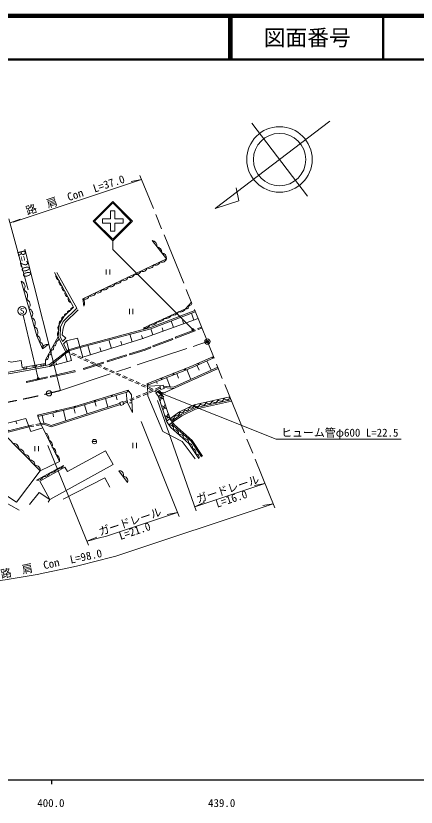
# Model space of a CAD drawing. Units: millimetres, scale not verified. Extents: x 40000 to 680000, y 20000 to 380000.
# Drawn here: x 459804 to 551588, y 198715 to 380000 of the extents above; entities that cross this region are included whole.
import ezdxf
from ezdxf.enums import TextEntityAlignment as Align

# ---------------------------------------------------------------- set-up
doc = ezdxf.new("R2010")
doc.units = ezdxf.units.MM
doc.header["$LTSCALE"] = 1000
doc.header["$PDMODE"] = 32
doc.header["$PDSIZE"] = 500
doc.linetypes.add('CHAIN', pattern=[18.5, 12, -1.5, 3.5, -1.5])
for name, color, linetype, lineweight in [('M-BGD', 7, 'Continuous', 13), ('M-BMK', 2, 'CHAIN', 13), ('M-BMK-SRVR', 3, 'Continuous', 13), ('M-STR-HTXT', 7, 'Continuous', 13), ('M-STR-STRC', 7, 'Continuous', 13), ('M-TTL', 2, 'Continuous', 140), ('M-TTL-BAND', 7, 'Continuous', 25), ('M-TTL-LINE', 7, 'Continuous', 50)]:
    doc.layers.add(name, color=color, linetype=linetype, lineweight=lineweight)
doc.layers.add('M-OTRS', color=6, linetype='Continuous')
doc.layers.add('M-TTL-TXT', color=7, linetype='Continuous')
doc.styles.add('ＭＳ ゴシック', font='')
doc.styles.get('ＭＳ ゴシック').set_extended_font_data('MS Gothic')

msp = doc.modelspace()

# ---------------------------------------------------------------- hatches: boundary and pattern name
at = {"layer": 'M-BGD'}
for points in [[(504840, 301829), (505114, 301950, -1)], [(498420, 299065), (498699, 299175, -1)], [(501468, 300339), (501742, 300460, -1)], [(495765, 298019), (496044, 298129, -1)], [(489859, 295694), (490139, 295804, -1)], [(493077, 296961), (493356, 297071, -1)], [(485333, 294133), (485621, 294219, -0.41421), (485520, 294032, -0.41421)], [(477785, 291869), (478072, 291955, -0.41421), (477972, 291768, -0.41421)], [(481668, 293033), (481955, 293120, -0.41421), (481854, 292933, -0.41421)], [(473202, 290504), (473494, 290573, -0.41421), (473383, 290392, -0.41421)], [(464756, 288517), (465048, 288586, -0.41421), (464937, 288405, -0.41421)], [(468906, 289493), (469198, 289562, -0.41421), (469087, 289382, -0.41421)]]:
    msp.add_hatch(color=256, dxfattribs=at).paths.add_polyline_path(points)
at = {"layer": 'M-STR-HTXT'}
for points in [[(500603, 308230, -1), (500164, 307991, -1)], [(465063, 297100, -1), (464796, 296677, -0.41421), (464718, 297021, -0.41421)]]:
    msp.add_hatch(color=256, dxfattribs=at).paths.add_polyline_path(points)

# ---------------------------------------------------------------- linework, layer by layer
at = {"layer": 'M-BGD'}
for p, q in [((473762, 313024), (469243, 321235)), ((480546, 321906), (480546, 320706)), ((481346, 321906), (481346, 320706)), ((485853, 312884), (485853, 311684)), ((486653, 312884), (486653, 311684)), ((500645, 310297), (500073, 311873)), ((495945, 308591), (495399, 310097)), ((498295, 309444), (498009, 310232)), ((491245, 306886), (490724, 308323)), ((493595, 307739), (493322, 308492)), ((469542, 306451), (471307, 303044)), ((486508, 305290), (485967, 307049)), ((488895, 306034), (488634, 306752)), ((471284, 306150), (470520, 305360)), ((471392, 305542), (470754, 304883)), ((471574, 303253), (470754, 304883)), ((481729, 303820), (481135, 305753)), ((484119, 304555), (483848, 305434)), ((467493, 299676), (471988, 303228)), ((467534, 300090), (471913, 303518)), ((471307, 303044), (471944, 302759)), ((471574, 303253), (472219, 302965)), ((471913, 303518), (474473, 304279)), ((471988, 303228), (474558, 303991)), ((476950, 302350), (476302, 304458)), ((479340, 303085), (479042, 304052)), ((472542, 301077), (467493, 299676)), ((471578, 300810), (471101, 302527)), ((472492, 302515), (473405, 302108)), ((472767, 302721), (473680, 302314)), ((473953, 301863), (474867, 301456)), ((474228, 302069), (475141, 301662)), ((475415, 301211), (476328, 300804)), ((475689, 301417), (476603, 301010)), ((503613, 300959), (504561, 298814)), ((504840, 301829), (505114, 301950)), ((462369, 299596), (461393, 299428)), ((464606, 299981), (463630, 299813)), ((466372, 300285), (465396, 300117)), ((466601, 299921), (467534, 300090)), ((469169, 300141), (469069, 300502)), ((476876, 300560), (477789, 300152)), ((477150, 300766), (478064, 300358)), ((478337, 299908), (479250, 299501)), ((478612, 300114), (479525, 299707)), ((479798, 299256), (480711, 298849)), ((480073, 299462), (480986, 299055)), ((493315, 293381), (506217, 299236)), ((495971, 294916), (506104, 299514)), ((498420, 299065), (498699, 299175)), ((501326, 299948), (501820, 298831)), ((501468, 300339), (501742, 300460)), ((481259, 298604), (482173, 298197)), ((481534, 298810), (482447, 298403)), ((482721, 297953), (483634, 297545)), ((482995, 298159), (483909, 297751)), ((484457, 297507), (485370, 297100)), ((495765, 298019), (496044, 298129)), ((496696, 298064), (497120, 296985)), ((499022, 298980), (499917, 296707)), ((484182, 297301), (485095, 296894)), ((485643, 296649), (486556, 296242)), ((485918, 296855), (486831, 296448)), ((487104, 295997), (488018, 295590)), ((487379, 296203), (488292, 295796)), ((488840, 295552), (489754, 295144)), ((489859, 295694), (490139, 295804)), ((492044, 296231), (492236, 295743)), ((493077, 296961), (493356, 297071)), ((494370, 297148), (495219, 294991)), ((485117, 293755), (485330, 291506)), ((485333, 294133), (485621, 294219)), ((488566, 295346), (489479, 294938)), ((488894, 293312), (489818, 293696)), ((489984, 295144), (493356, 295328)), ((490027, 294694), (490940, 294287)), ((490302, 294900), (491215, 294493)), ((490372, 293926), (491295, 294310)), ((490456, 293636), (491379, 294020)), ((491488, 294042), (492125, 293758)), ((491763, 294248), (492408, 293961)), ((491850, 294540), (492858, 294959)), ((491934, 294250), (492942, 294669)), ((493679, 295145), (495971, 294916)), ((493769, 294835), (496022, 294609)), ((477785, 291869), (478072, 291955)), ((480328, 292318), (480920, 290345)), ((481668, 293033), (481955, 293120)), ((482723, 293037), (483018, 292050)), ((485939, 292085), (486863, 292468)), ((486023, 291795), (486947, 292178)), ((487417, 292698), (488340, 293082)), ((487501, 292408), (488424, 292792)), ((488978, 293022), (489902, 293406)), ((494337, 287107), (492503, 292798)), ((492522, 292741), (492825, 291798)), ((495149, 287690), (493315, 293381)), ((493670, 292280), (493367, 293223)), ((473139, 290181), (473418, 288999)), ((473202, 290504), (473494, 290573)), ((475539, 290882), (476158, 288816)), ((477933, 291600), (478243, 290567)), ((484376, 291435), (485385, 291854)), ((484461, 291145), (485469, 291564)), ((486445, 291368), (485901, 291339)), ((493189, 290669), (493493, 289726)), ((494384, 290064), (494080, 291007)), ((464756, 288517), (465048, 288586)), ((465839, 288464), (466254, 286700)), ((468272, 289036), (468480, 288154)), ((468906, 289493), (469198, 289562)), ((470706, 289609), (471262, 287244)), ((493932, 288363), (494236, 287420)), ((495092, 287869), (494788, 288812)), ((456451, 286277), (462136, 287740)), ((459840, 287149), (460009, 286494)), ((465508, 286603), (464420, 286410)), ((463829, 286305), (462741, 286111)), ((463950, 286023), (462846, 285828)), ((465645, 286323), (464541, 286128)), ((464169, 281450), (464169, 280250)), ((464969, 281450), (464969, 280250)), ((477334, 282464), (478334, 282464)), ((486650, 282170), (486650, 280970)), ((487450, 282170), (487450, 280970)), ((464576, 273624), (470749, 277024)), ((483384, 275798), (485391, 273130))]:
    msp.add_line(p, q, dxfattribs=at)
for points in [[(475372, 313466), (475181, 315179), (494364, 324348), (491058, 328526)], [(469542, 306451), (469542, 306451), (469772, 309269), (470872, 311195), (473049, 313259), (468703, 321221)], [(467220, 304669), (465953, 303676), (464587, 306724), (461047, 319222)], [(488963, 308441), (498736, 312908), (500051, 314415)], [(430336, 312615), (421197, 306760), (418192, 305343), (414664, 300406), (417523, 299171), (423291, 299314), (427886, 300004), (434056, 303376), (440821, 303393), (446990, 303094), (454074, 302033), (458746, 300666), (461057, 301007), (461277, 299408), (466613, 300326)], [(470520, 305360), (469949, 306524), (470082, 308664), (470672, 310009), (473762, 313024)], [(471284, 306150), (470444, 306938), (470686, 308416), (471091, 309719), (474111, 312666)], [(474473, 304279), (490654, 308615), (500836, 312484)], [(474558, 303991), (490747, 308329), (500949, 312206)], [(475199, 301812), (488719, 305970), (501585, 310638)], [(466601, 299921), (466639, 301187), (469542, 306451)], [(472542, 301077), (471392, 305542), (473917, 306170), (475199, 301812)], [(489859, 295694), (499946, 299666), (505114, 301950)], [(489969, 295415), (500062, 299389), (505227, 301672)], [(417174, 293813), (428134, 294229), (444418, 295921), (466601, 299921)], [(417189, 293413), (428162, 293830), (444474, 295524), (467493, 299676)], [(464756, 288517), (473348, 290539), (485333, 294133)], [(464865, 288235), (473426, 290249), (485799, 293959)], [(485799, 293959), (486352, 293153), (486560, 289163), (485330, 291506)], [(489969, 295415), (490106, 292916), (493507, 284788), (497933, 282463), (500951, 278530)], [(495149, 287690), (497344, 289266), (500702, 290856), (508873, 292696)], [(495558, 287122), (497701, 288661), (500932, 290190), (509140, 292038)], [(483700, 291238), (467944, 286178), (466425, 286722), (465508, 286603)], [(483792, 290953), (467939, 285862), (466392, 286415), (465647, 286319)], [(495732, 286878), (497854, 288401), (501030, 289904), (509255, 291756)], [(462136, 287740), (463239, 284769), (465995, 285611)], [(465425, 275759), (469781, 277897), (465450, 286721), (464865, 288235)], [(495489, 286703), (495877, 286163), (500023, 282525), (502357, 278941)], [(495732, 286878), (496100, 286365), (500252, 282724), (502609, 279104)], [(462846, 285828), (458039, 284601), (456379, 285949)], [(457480, 270216), (459992, 268599), (465425, 275759), (456747, 284537), (456384, 285944)], [(462741, 286111), (458111, 284929), (456451, 286277)], [(494920, 286295), (495355, 285689), (499489, 282063), (501771, 278559)], [(443082, 282557), (441972, 281287), (444524, 277584), (456759, 268864), (460599, 266730)], [(470687, 269281), (480237, 274180), (481360, 271991)], [(462978, 268026), (465128, 270828), (467617, 269217), (467218, 268600)]]:
    msp.add_lwpolyline(points, dxfattribs=at)
for points in [[(491920, 293610), (492503, 292798), (493315, 293381), (492732, 294194)], [(493839, 294594), (493032, 294360), (492798, 295167), (493605, 295400)], [(484516, 290954), (483844, 290759), (483649, 291432), (484321, 291626)], [(494337, 287107), (494920, 286295), (495732, 286878), (495149, 287690)], [(465322, 273407), (471078, 276577), (471668, 275610), (480347, 280336), (482147, 277237), (467617, 269217)]]:
    msp.add_lwpolyline(points, close=True, dxfattribs=at)
msp.add_circle((477834, 282464), 500, dxfattribs=at)
for centre, radius, start, end in [((490844, 327224), 1319, 356.04266, 80.67062), ((491946, 325832), 1319, 356.04266, 80.67062), ((493048, 324439), 1319, 356.04266, 80.67062), ((490370, 323222), 1081, 246.37763, 344.71831), ((491846, 323927), 1081, 246.37763, 344.71831), ((493321, 324633), 1081, 246.37763, 344.71831), ((487419, 321812), 1081, 246.37763, 344.71831), ((488895, 322517), 1081, 246.37763, 344.71831), ((460562, 317959), 1352, 322.64034, 68.99118), ((470016, 320388), 1051, 164.46284, 252.79532), ((470718, 319102), 1051, 164.46284, 252.79532), ((482992, 319696), 1081, 246.37763, 344.71831), ((484468, 320401), 1081, 246.37763, 344.71831), ((485943, 321106), 1081, 246.37763, 344.71831), ((471420, 317817), 1051, 164.46284, 252.79532), ((478566, 317580), 1081, 246.37763, 344.71831), ((480041, 318285), 1081, 246.37763, 344.71831), ((481517, 318990), 1081, 246.37763, 344.71831), ((461152, 315877), 1352, 322.64034, 68.99118), ((472121, 316531), 1051, 164.46284, 252.79532), ((472823, 315246), 1051, 164.46284, 252.79532), ((475615, 316169), 1081, 246.37763, 344.71831), ((477090, 316874), 1081, 246.37763, 344.71831), ((461742, 313794), 1352, 322.64034, 68.99118), ((474103, 314192), 1462, 330.22632, 42.46035), ((498940, 313394), 527, 247.23787, 30.5383), ((499598, 314147), 527, 247.23787, 30.5383), ((462332, 311711), 1352, 322.64034, 68.99118), ((471602, 311151), 732, 90.38846, 176.55993), ((472328, 311839), 732, 90.38846, 176.55993), ((473054, 312527), 732, 90.38846, 176.55993), ((495780, 312913), 1524, 258.57796, 330.5547), ((497409, 313657), 1524, 258.57796, 330.5547), ((462922, 309628), 1352, 322.64034, 68.99118), ((470477, 309505), 743, 102.04012, 198.51789), ((471027, 310468), 743, 102.04012, 198.51789), ((492523, 311424), 1524, 258.57796, 330.5547), ((494152, 312168), 1524, 258.57796, 330.5547), ((463512, 307545), 1352, 322.64034, 68.99118), ((470621, 308491), 1152, 137.48814, 213.17944), ((489265, 309934), 1524, 258.57796, 330.5547), ((490894, 310679), 1524, 258.57796, 330.5547), ((464426, 305737), 1001, 327.57349, 80.70478), ((468973, 306079), 680, 269.04417, 33.19739), ((470506, 307082), 1152, 137.48814, 213.17944), ((465246, 304422), 779, 320.03149, 88.24678), ((466872, 303808), 929, 68.03241, 188.15466), ((468392, 305026), 680, 269.04417, 33.19739), ((467231, 302920), 680, 269.04417, 33.19739), ((467812, 303973), 680, 269.04417, 33.19739), ((466650, 301867), 680, 269.04417, 33.19739), ((504977, 301890), 150, 203.84794, 23.84794), ((461865, 299609), 505, 200.93547, 358.59366), ((464101, 299993), 505, 200.93547, 358.59366), ((465868, 300297), 505, 200.93547, 358.59366), ((498560, 299120), 150, 201.49494, 21.49494), ((501605, 300399), 150, 203.84794, 23.84794), ((495904, 298074), 150, 201.49494, 21.49494), ((489999, 295749), 150, 201.49494, 21.49494), ((493217, 297016), 150, 201.49494, 21.49494), ((485477, 294176), 150, 196.69353, 16.69353), ((477929, 291912), 150, 196.69353, 16.69353), ((481811, 293076), 150, 196.69353, 16.69353), ((492580, 292239), 505, 299.03178, 96.68997), ((493612, 292781), 505, 119.03178, 276.68997), ((505417, 292159), 737, 211.36037, 354.01804), ((506779, 292466), 737, 211.36037, 354.01804), ((508141, 292772), 737, 211.36037, 354.01804), ((473348, 290539), 150, 193.2387, 13.2387), ((493248, 290168), 505, 299.03178, 96.68997), ((494325, 290566), 505, 119.03178, 276.68997), ((498924, 290270), 661, 225.79657, 4.86787), ((500044, 290800), 661, 225.79657, 4.86787), ((501331, 291239), 737, 211.36037, 354.01804), ((502693, 291546), 737, 211.36037, 354.01804), ((504055, 291852), 737, 211.36037, 354.01804), ((464902, 288551), 150, 193.2387, 13.2387), ((469052, 289528), 150, 193.2387, 13.2387), ((493991, 287861), 505, 299.03178, 96.68997), ((495033, 288371), 505, 119.03178, 276.68997), ((495522, 288330), 740, 239.80754, 11.54747), ((496619, 289118), 740, 239.80754, 11.54747), ((497805, 289740), 661, 225.79657, 4.86787), ((495041, 285356), 946, 347.62542, 97.36243), ((496179, 284212), 965, 354.71675, 102.7662), ((465995, 283202), 1404, 345.26346, 67.02425), ((466804, 281553), 1404, 345.26346, 67.02425), ((497354, 283182), 965, 354.71675, 102.7662), ((498528, 282152), 965, 354.71675, 102.7662), ((459309, 280871), 1161, 355.2688, 94.08205), ((467614, 279904), 1404, 345.26346, 67.02425), ((499462, 281214), 849, 337.93694, 88.20536), ((460549, 279617), 1161, 355.2688, 94.08205), ((461788, 278363), 1161, 355.2688, 94.08205), ((468423, 278254), 1404, 345.26346, 67.02425), ((500223, 280046), 849, 337.93694, 88.20536), ((500983, 278878), 849, 337.93694, 88.20536), ((463028, 277109), 1161, 355.2688, 94.08205), ((464268, 275855), 1161, 355.2688, 94.08205), ((467833, 276841), 1526, 263.59218, 334.0996), ((469376, 277691), 1526, 263.59218, 334.0996), ((483527, 274861), 948, 335.22995, 98.69688), ((464747, 275141), 1526, 263.59218, 334.0996), ((466290, 275991), 1526, 263.59218, 334.0996), ((484531, 273527), 948, 335.22995, 98.69688)]:
    msp.add_arc(centre, radius, start, end, dxfattribs=at)
at = {"layer": 'M-BMK'}
for p, q in [((519186, 267306), (488263, 343437)), ((470075, 294180), (503725, 305371))]:
    msp.add_line(p, q, dxfattribs=at)
msp.add_arc((420718, 487994), 200000, 277.89929, 284.28723, dxfattribs=at)
at = {"layer": 'M-BMK-SRVR'}
for p, q in [((531801, 355863), (505542, 335828)), ((526643, 338720), (513904, 355415)), ((510908, 337650), (510352, 340599)), ((505542, 335828), (510908, 337650))]:
    msp.add_line(p, q, dxfattribs=at)
for centre, radius in [((520248, 347101), 7500), ((520274, 347067), 6000), ((503725, 305371), 600), ((467422, 293523), 600)]:
    msp.add_circle(centre, radius, dxfattribs=at)
at = {"layer": 'M-OTRS'}
msp.add_point((503725, 305371), dxfattribs=at)
msp.add_point((503725, 305371), dxfattribs=at)
at = {"layer": 'M-STR-HTXT'}
for p, q in [((459162, 332705), (488640, 342509)), ((488640, 342509), (486225, 342066)), ((462641, 317238), (458242, 333506)), ((458503, 332540), (460781, 333456)), ((461835, 326537), (470075, 294180)), ((500383, 308110), (482025, 326491)), ((464930, 296888), (461476, 311454)), ((492273, 293864), (519486, 282997)), ((492273, 293864), (493767, 292751)), ((492273, 293864), (494123, 293642)), ((492267, 291896), (501159, 266579)), ((488552, 287067), (497253, 265280)), ((519486, 282997), (548151, 282997)), ((467134, 281570), (476494, 258728)), ((500827, 267523), (516924, 272876)), ((516924, 272876), (514509, 272433)), ((500827, 267523), (503026, 268614)), ((482699, 256224), (518809, 268234)), ((518809, 268234), (516395, 267791)), ((481244, 261010), (496882, 266210)), ((496882, 266210), (494467, 265767)), ((476111, 259663), (478386, 260585))]:
    msp.add_line(p, q, dxfattribs=at)
for centre in [(500383, 308110), (464930, 296888)]:
    msp.add_circle(centre, 250, dxfattribs=at)
for radius, start, end in [(216089, 283.99854, 285.40567), (221089, 277.76265, 285.43969)]:
    msp.add_arc((423840, 469334), radius, start, end, dxfattribs=at)
at = {"layer": 'M-STR-STRC'}
for p, q in [((477525, 332991), (482025, 337491)), ((486525, 332991), (482025, 337491)), ((477878, 332991), (482025, 337138)), ((486172, 332991), (482025, 337138)), ((481526, 335351), (482526, 335351)), ((481526, 335351), (481526, 333491)), ((482526, 335351), (482526, 333491)), ((477525, 332991), (482025, 328491)), ((477878, 332991), (482025, 328844)), ((479665, 333491), (481526, 333491)), ((479665, 333491), (479665, 332491)), ((479665, 332491), (481526, 332491)), ((481526, 332491), (481525, 330631)), ((482025, 328844), (486172, 332991)), ((482025, 328491), (486525, 332991)), ((482526, 332491), (482525, 330631)), ((482526, 333491), (484385, 333491)), ((482526, 332491), (484385, 332491)), ((484385, 333491), (484385, 332491)), ((481525, 330631), (482525, 330631)), ((482025, 328491), (482025, 326491)), ((502378, 308685), (501542, 308362)), ((501542, 308362), (501633, 308128)), ((502473, 308454), (501633, 308128)), ((500866, 308100), (496372, 306360)), ((500956, 307866), (496463, 306127)), ((500866, 308100), (500956, 307866)), ((495724, 306109), (491238, 304372)), ((495815, 305876), (491328, 304139)), ((495724, 306109), (495815, 305876)), ((496372, 306360), (496463, 306127)), ((490670, 304152), (490760, 303919)), ((491238, 304372), (491328, 304139)), ((485129, 302322), (480735, 300948)), ((480735, 300948), (480809, 300710)), ((485203, 302084), (480809, 300710)), ((485129, 302322), (485203, 302084)), ((485891, 302560), (485965, 302322)), ((479814, 300660), (475288, 299245)), ((475288, 299245), (475363, 299007)), ((479889, 300422), (475363, 299007)), ((479814, 300660), (479889, 300422)), ((473366, 298717), (467727, 297455)), ((467727, 297455), (467781, 297211)), ((473421, 298473), (467781, 297211)), ((473366, 298717), (473421, 298473)), ((466966, 297285), (462232, 296226)), ((462232, 296226), (462287, 295982)), ((467021, 297041), (462287, 295982)), ((466966, 297285), (467021, 297041))]:
    msp.add_line(p, q, dxfattribs=at)
msp.add_lwpolyline([(479665, 333491), (481526, 333491), (481526, 335351), (482526, 335351), (482526, 333491), (484385, 333491), (484385, 332491), (482526, 332491), (482525, 330631), (481525, 330631), (481526, 332491), (479665, 332491)], close=True, dxfattribs=at)
for points in [[(490670, 304152), (489363, 303646), (485891, 302560)], [(490760, 303919), (489446, 303410), (485965, 302322)]]:
    msp.add_lwpolyline(points, dxfattribs=at)
msp.add_circle((461246, 312427), 1000, dxfattribs=at)
at = {"layer": 'M-TTL'}
msp.add_line((680000, 380000), (40000, 380000), dxfattribs=at)
at = {"layer": 'M-TTL-BAND'}
for p, q in [((40000, 205000), (579000, 205000)), ((468000, 205000), (468000, 204000))]:
    msp.add_line(p, q, dxfattribs=at)
at = {"layer": 'M-TTL-LINE'}
for p, q in [((508747, 380000), (508747, 370000)), ((509247, 380000), (509247, 370000)), ((543997, 380000), (543997, 370000)), ((40000, 370000), (680000, 370000))]:
    msp.add_line(p, q, dxfattribs=at)

# ---------------------------------------------------------------- texts
at = {"layer": 'M-STR-HTXT', "style": 'ＭＳ ゴシック'}
for s, rotation, p in [('路\u3000肩\u3000Con\u3000L=37.0', 18.397, (473879, 337599)), ('ガードレール', 18.397, (508844, 270189)), ('ガードレール', 18.397, (486441, 262738)), ('路\u3000肩\u3000Con\u3000L=98.0', 12.036, (468238, 253055))]:
    msp.add_text(s, height=1833, rotation=rotation, dxfattribs=at).set_placement(p, align=Align.BOTTOM_CENTER)
msp.add_text('R=200', height=1833, rotation=284.287, dxfattribs=at).set_placement((461859, 326444), align=Align.TOP_LEFT)
msp.add_text('ヒューム管φ600 L=22.5', height=1833, dxfattribs=at).set_placement((520651, 283046), align=Align.BOTTOM_LEFT)
for s, p in [('L=16.0', (508933, 270219)), ('L=21.0', (486765, 262846))]:
    msp.add_text(s, height=1833, rotation=18.397, dxfattribs=at).set_placement(p, align=Align.TOP_CENTER)
at = {"layer": 'M-STR-STRC', "style": 'ＭＳ ゴシック', "width": 1.3}
msp.add_text('S', height=1320, dxfattribs=at).set_placement((461246, 312427), align=Align.MIDDLE_CENTER)
at = {"layer": 'M-TTL-BAND', "style": 'ＭＳ ゴシック'}
for s, p in [('400.0', (467844, 198195)), ('439.0', (507000, 198195))]:
    msp.add_text(s, height=1833, dxfattribs=at).set_placement(p, align=Align.BOTTOM_CENTER)
at = {"layer": 'M-TTL-TXT', "style": 'ＭＳ ゴシック'}
msp.add_text('図面番号', height=3666, dxfattribs=at).set_placement((526622, 375000), align=Align.MIDDLE_CENTER)

doc.saveas('drawing.dxf')
